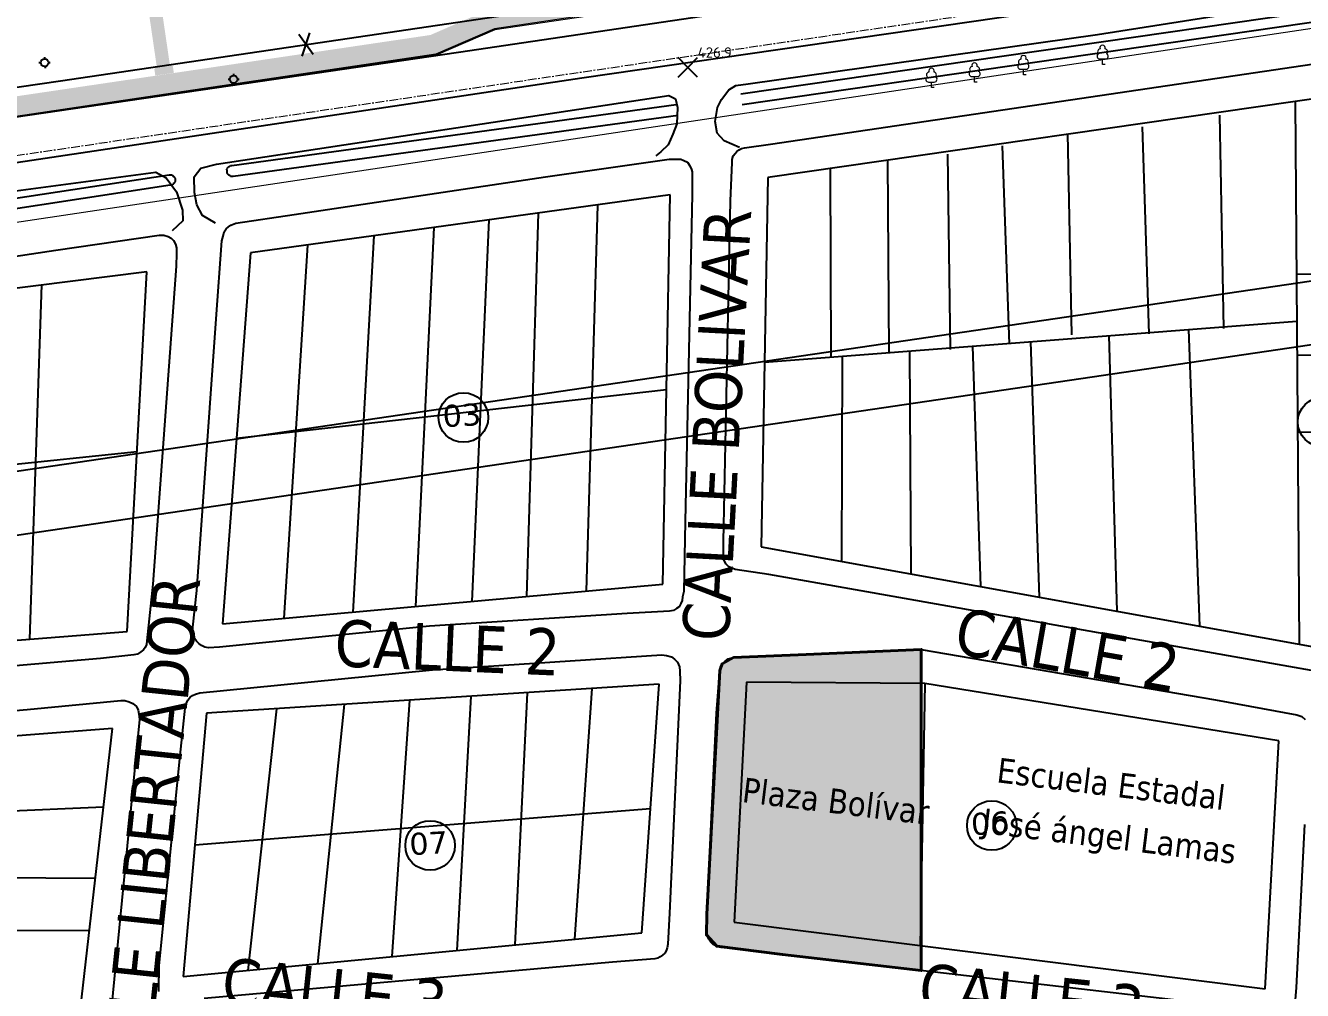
# Model space of a CAD drawing. Header units: metres. Extents: x 2 to 659295185, y -28 to 1124222152.
# Drawn here: x 657632.5 to 657864.3, y 1124071.8 to 1124247.1 of the extents above; entities that cross this region are included whole.
import ezdxf
from ezdxf.enums import TextEntityAlignment as Align

# ---------------------------------------------------------------- set-up
doc = ezdxf.new("R2010")
doc.units = ezdxf.units.M
doc.header["$MEASUREMENT"] = 0
doc.linetypes.add('CENTER', pattern=[50.8, 31.75, -6.35, 6.35, -6.35])
doc.layers.get('0').update_dxf_attribs({"linetype": 'CONTINUOUS'})
for name, color, linetype, lineweight in [("a''brocal", 220, 'CONTINUOUS', 15), ('Arboles a conservar', 114, 'CONTINUOUS', 15), ('area verde', 76, 'CONTINUOUS', 13), ('eje vial', 1, 'CENTER', 15)]:
    doc.layers.add(name, color=color, linetype=linetype, lineweight=lineweight)
doc.layers.add('AREA ACERA', color=7, linetype='CONTINUOUS', lineweight=15, true_color=0xfbe193)
for name, color, linetype in [('CALLES', 1, 'CONTINUOUS'), ('CARRET-PAV', 10, 'CONTINUOUS'), ('CERCA', 7, 'CONTINUOUS'), ('CURVAS', 2, 'CONTINUOUS'), ('División Parroquial', 130, 'CONTINUOUS'), ('MANZANA', 30, 'CONTINUOUS'), ('Numero de manzana', 6, 'CONTINUOUS'), ('Parcelas', 140, 'CONTINUOUS'), ('PLAZAS', 133, 'CONTINUOUS'), ('POSTE', 2, 'CONTINUOUS'), ('PUNTO-ELEV', 7, 'CONTINUOUS'), ('TEXTOS', 7, 'CONTINUOUS')]:
    doc.layers.add(name, color=color, linetype=linetype)
doc.styles.add('ROMAN', font='verdana.ttf')
doc.styles.add('SIMPLEX', font='SIMPLEX', dxfattribs={"width": 1.33})
doc.styles.get("Standard").update_dxf_attribs({"font": 'tahoma.ttf'})

# ---------------------------------------------------------------- blocks, each defined once
blk = doc.blocks.new('FENCTICK')
for p, q in [((-2, -4), (2, 4)), ((2, -4), (-2, 4))]:
    blk.add_line(p, q)
blk = doc.blocks.new('SPOTX')
for points in [[(-0.707, -0.707), (0, 0), (0.707, 0.707)], [(0.707, -0.707), (0, 0), (-0.707, 0.707)]]:
    blk.add_lwpolyline(points)
blk = doc.blocks.new('POSTES')
at = {"layer": 'POSTE', "elevation": 431.35}
for points in [[(657805.97, 1127519.6), (657806.27, 1127519.61)], [(657806.94, 1127520.61), (657806.94, 1127520.31)], [(657807.68, 1127519.6), (657807.98, 1127519.61)], [(657807.07, 1127518.89), (657807.08, 1127518.59)]]:
    blk.add_lwpolyline(points, dxfattribs=at)
at = {"layer": 'POSTE', "color": 2}
blk.add_circle((657806.98, 1127519.6, 425.07), 0.7, dxfattribs=at)

msp = doc.modelspace()

# ---------------------------------------------------------------- hatches: boundary and pattern name
at = {"layer": 'AREA ACERA'}
h = msp.add_hatch(color=256, dxfattribs=at)
h.dxf.hatch_style = 1
edge = h.paths.add_edge_path()
edge.add_arc((657187.293, 1124184.6792), 11.8, 124.944482, 135.239075)
edge.add_line((657178.9144, 1124192.9882), (657179.123, 1124191.5613))
edge.add_arc((657187.0662, 1124184.8481), 10.4, 139.797214, 188.318036)
edge.add_line((657176.7756, 1124183.3436), (657177.4896, 1124178.4596))
edge.add_arc((657187.9781, 1124179.9931), 10.6, 188.318036, 278.59283)
edge.add_line((657189.5619, 1124169.512), (657247.757, 1124175.0774))
edge.add_line((657247.757, 1124175.0774), (657268.8738, 1124178.1975))
edge.add_line((657268.8738, 1124178.1975), (657269.0474, 1124177.0103))
edge.add_line((657269.0474, 1124177.0103), (657272.213, 1124177.4781))
edge.add_line((657272.213, 1124177.4781), (657282.7954, 1124182.0769))
edge.add_line((657282.7954, 1124182.0769), (657308.4177, 1124185.868))
edge.add_line((657308.4177, 1124185.868), (657326.657, 1124185.5341))
edge.add_line((657326.657, 1124185.5341), (657329.8225, 1124186.003))
edge.add_line((657329.8225, 1124186.003), (657329.6467, 1124187.19))
edge.add_line((657329.6467, 1124187.19), (657627.5911, 1124231.3193))
edge.add_line((657627.5911, 1124231.3193), (657651.6478, 1124234.8771))
edge.add_line((657651.6478, 1124234.8771), (657705.1288, 1124242.7998))
edge.add_line((657705.1288, 1124242.7998), (657705.3046, 1124241.6128))
edge.add_line((657705.3046, 1124241.6128), (657706.9843, 1124241.8616))
edge.add_line((657706.9843, 1124241.8616), (657717.5991, 1124246.4745))
edge.add_line((657717.5991, 1124246.4745), (657743.2213, 1124250.2656))
edge.add_line((657743.2213, 1124250.2656), (657761.4607, 1124249.9317))
edge.add_line((657761.4607, 1124249.9317), (657764.2906, 1124250.351))
edge.add_line((657764.2906, 1124250.351), (657764.1148, 1124251.538))
edge.add_line((657764.1148, 1124251.538), (657773.2156, 1124252.8862))
edge.add_line((657773.2156, 1124252.8862), (657836.0939, 1124265.3061))
edge.add_arc((657834.5997, 1124275.8105), 10.6102, 278.095381, 368.32693)
edge.add_line((657845.0981, 1124277.3471), (657844.5672, 1124280.9785))
edge.add_arc((657834.2766, 1124279.474), 10.4, 8.318036, 48.070361)
edge.add_line((657841.2261, 1124287.2112), (657840.989, 1124288.833))
edge.add_arc((657834.1041, 1124279.2424), 11.8059, 54.326185, 68.918288)
edge.add_line((657838.3507, 1124290.2582), (657838.9814, 1124285.9443))
edge.add_arc((657834.2766, 1124279.474), 8, 8.318036, 53.977875, ccw=False)
edge.add_line((657842.1924, 1124280.6313), (657842.7233, 1124277))
edge.add_arc((657834.5995, 1124275.8107), 8.2104, -82.324383, 8.328364, ccw=False)
edge.add_line((657835.6961, 1124267.6739), (657772.8069, 1124255.2519))
edge.add_line((657772.8069, 1124255.2519), (657761.2283, 1124253.5366))
edge.add_line((657761.2283, 1124253.5366), (657742.9892, 1124253.8705))
edge.add_line((657742.9892, 1124253.8705), (657716.6011, 1124249.966))
edge.add_line((657716.6011, 1124249.966), (657705.9859, 1124245.353))
edge.add_line((657705.9859, 1124245.353), (657651.2961, 1124237.2512))
edge.add_line((657651.2961, 1124237.2512), (657627.24, 1124233.6935))
edge.add_line((657627.24, 1124233.6935), (657326.4247, 1124189.139))
edge.add_line((657326.4247, 1124189.139), (657308.1856, 1124189.4729))
edge.add_line((657308.1856, 1124189.4729), (657281.7974, 1124185.5684))
edge.add_line((657281.7974, 1124185.5684), (657271.2153, 1124180.9698))
edge.add_line((657271.2153, 1124180.9698), (657247.4671, 1124177.4606))
edge.add_line((657247.4671, 1124177.4606), (657189.264, 1124171.8945))
edge.add_arc((657187.9781, 1124179.9931), 8.2, 188.318036, 279.021669, ccw=False)
edge.add_line((657179.8644, 1124178.8068), (657179.1503, 1124183.6908))
edge.add_arc((657187.0662, 1124184.8481), 8, 137.816102, 188.318036, ccw=False)
edge.add_line((657181.1382, 1124190.2202), (657180.5342, 1124194.3517))
h = msp.add_hatch(color=256, dxfattribs=at)
h.dxf.hatch_style = 1
h.paths.add_polyline_path([(657339.4644, 1124191.095), (657339.2939, 1124192.2611), (657339.7157, 1124192.8326), (657336.2399, 1124216.6806), (657335.6615, 1124217.1059), (657335.491, 1124218.272), (657338.8552, 1124218.7639), (657339.0257, 1124217.5978), (657338.6039, 1124217.0263), (657342.0904, 1124193.1802), (657342.6582, 1124192.753), (657342.8287, 1124191.5868)])
h.paths.add_polyline_path([(657497.7485, 1124214.5402), (657497.578, 1124215.7063), (657497.9998, 1124216.2778), (657494.5567, 1124239.8274), (657493.989, 1124240.2543), (657493.8185, 1124241.4204), (657497.1827, 1124241.9123), (657497.3532, 1124240.7461), (657496.9315, 1124240.1747), (657500.3746, 1124216.625), (657500.9423, 1124216.1982), (657501.1128, 1124215.0321)])
h.paths.add_polyline_path([(657656.0221, 1124237.9839), (657655.8516, 1124239.15), (657656.2733, 1124239.7215), (657652.8736, 1124262.9743), (657652.3059, 1124263.4011), (657652.1354, 1124264.5672), (657655.4997, 1124265.0591), (657655.6702, 1124263.893), (657655.2484, 1124263.3215), (657658.6481, 1124240.0687), (657659.2158, 1124239.6419), (657659.3863, 1124238.4758)])
at = {"layer": 'area verde'}
h = msp.add_hatch(color=256, dxfattribs=at)
h.dxf.hatch_style = 1
h.paths.add_polyline_path([(657627.767, 1124230.1322), (657651.8237, 1124233.6901), (657705.3046, 1124241.6128), (657705.1288, 1124242.7998), (657651.6478, 1124234.8771), (657627.5911, 1124231.3193), (657329.6467, 1124187.19), (657329.8225, 1124186.003)])
at = {"layer": 'PLAZAS', "lineweight": 40}
h = msp.add_hatch(color=256, dxfattribs=at)
h.set_gradient(color1=(31, 224, 163), one_color=1, tint=1, name='SPHERICAL')
h.paths.add_polyline_path([(657769.9323, 1124078.3271), (657757.9841, 1124079.8168), (657756.0996, 1124081.8913), (657756.203, 1124085.6756), (657758.5283, 1124129.9266), (657758.9571, 1124131.1464), (657761.035, 1124132.2561), (657774.2038, 1124132.8336), (657795.1069, 1124133.7358), (657795.1069, 1124075.4091)])

# ---------------------------------------------------------------- linework, layer by layer
at = {"layer": "a''brocal", "elevation": 433.2399, "flags": 128}
for points in [[(657627.7959, 1124229.9343), (657326.6699, 1124185.3339), (657308.4306, 1124185.6678), (657282.8509, 1124181.8829), (657272.2685, 1124177.2841), (657247.9261, 1124173.6871), (657189.7321, 1124168.1219, -0.41465582), (657176.1044, 1124178.257), (657175.4192, 1124182.9432, -0.41368278), (657185.5355, 1124196.5498), (657832.5695, 1124291.1499, -0.40428469), (657845.9525, 1124281.1811), (657846.4833, 1124277.5496, -0.4144514), (657836.3294, 1124263.9255), (657773.4539, 1124251.5062), (657761.4736, 1124249.7315), (657743.2342, 1124250.0654), (657717.6546, 1124246.2805), (657707.0397, 1124241.6676), (657651.853, 1124233.4922)], [(657627.7666, 1124230.1322), (657326.657, 1124185.5341), (657308.4177, 1124185.868), (657282.7954, 1124182.0769), (657272.213, 1124177.4781), (657247.9019, 1124173.8857), (657189.7079, 1124168.3205, -0.4147828), (657176.3023, 1124178.286), (657175.6171, 1124182.9721, -0.41367831), (657185.5646, 1124196.3519), (657832.5968, 1124290.9517, -0.4042012), (657845.7548, 1124281.1505), (657846.2854, 1124277.5207, -0.41457618), (657836.2956, 1124264.1227), (657773.4199, 1124251.7034), (657761.4607, 1124249.9317), (657743.2213, 1124250.2656), (657717.5991, 1124246.4745), (657706.9843, 1124241.8616), (657651.8237, 1124233.6901), (657627.7667, 1124230.1322, 0.00005349)]]:
    msp.add_lwpolyline(points, format="xyb", close=True, dxfattribs=at)
at = {"layer": 'Arboles a conservar', "elevation": 433.2399}
for points in [[(657828.5327, 1124240.0045), (657828.0327, 1124240.0045), (657828.0327, 1124240.9987), (657828.5459, 1124240.9987, 0.79804243), (657828.7622, 1124241.9495, 0.63632831), (657828.4955, 1124242.8152, 0.53306444), (657828.0327, 1124243.5045, 0.53306444), (657827.5699, 1124242.8152, 0.63632831), (657827.3033, 1124241.9495, 0.79804243), (657827.5196, 1124240.9987), (657828.0327, 1124240.9987)], [(657828.5328, 1124240.0043), (657828.0328, 1124240.0043), (657828.0328, 1124240.9985), (657828.5459, 1124240.9985, 0.79804243), (657828.7622, 1124241.9493, 0.63632831), (657828.4956, 1124242.815, 0.53306444), (657828.0328, 1124243.5043, 0.53306444), (657827.57, 1124242.815, 0.63632831), (657827.3033, 1124241.9493, 0.79804243), (657827.5196, 1124240.9985), (657828.0328, 1124240.9985)], [(657828.5328, 1124240.0043), (657828.0328, 1124240.0043), (657828.0328, 1124240.9985), (657828.5459, 1124240.9985, 0.79804243), (657828.7622, 1124241.9493, 0.63632831), (657828.4956, 1124242.815, 0.53306444), (657828.0328, 1124243.5043, 0.53306444), (657827.57, 1124242.815, 0.63632831), (657827.3033, 1124241.9493, 0.79804243), (657827.5196, 1124240.9985), (657828.0328, 1124240.9985)], [(657814.1627, 1124238.1435), (657813.6627, 1124238.1435), (657813.6627, 1124239.1377), (657814.1759, 1124239.1377, 0.79804243), (657814.3922, 1124240.0885, 0.63632831), (657814.1255, 1124240.9542, 0.53306444), (657813.6627, 1124241.6435, 0.53306444), (657813.1999, 1124240.9542, 0.63632831), (657812.9333, 1124240.0885, 0.79804243), (657813.1496, 1124239.1377), (657813.6627, 1124239.1377)], [(657814.1628, 1124238.1433), (657813.6628, 1124238.1433), (657813.6628, 1124239.1375), (657814.1759, 1124239.1375, 0.79804243), (657814.3922, 1124240.0883, 0.63632831), (657814.1256, 1124240.954, 0.53306444), (657813.6628, 1124241.6433, 0.53306444), (657813.2, 1124240.954, 0.63632831), (657812.9333, 1124240.0883, 0.79804243), (657813.1496, 1124239.1375), (657813.6628, 1124239.1375)], [(657814.1628, 1124238.1433), (657813.6628, 1124238.1433), (657813.6628, 1124239.1375), (657814.1759, 1124239.1375, 0.79804243), (657814.3922, 1124240.0883, 0.63632831), (657814.1256, 1124240.954, 0.53306444), (657813.6628, 1124241.6433, 0.53306444), (657813.2, 1124240.954, 0.63632831), (657812.9333, 1124240.0883, 0.79804243), (657813.1496, 1124239.1375), (657813.6628, 1124239.1375)], [(657797.4637, 1124235.8085), (657796.9637, 1124235.8085), (657796.9637, 1124236.8027), (657797.4769, 1124236.8027, 0.79804243), (657797.6932, 1124237.7535, 0.63632831), (657797.4265, 1124238.6192, 0.53306444), (657796.9637, 1124239.3085, 0.53306444), (657796.5009, 1124238.6192, 0.63632831), (657796.2343, 1124237.7535, 0.79804243), (657796.4506, 1124236.8027), (657796.9637, 1124236.8027)], [(657797.4638, 1124235.8083), (657796.9638, 1124235.8083), (657796.9638, 1124236.8025), (657797.4769, 1124236.8025, 0.79804243), (657797.6932, 1124237.7533, 0.63632831), (657797.4266, 1124238.619, 0.53306444), (657796.9638, 1124239.3083, 0.53306444), (657796.501, 1124238.619, 0.63632831), (657796.2343, 1124237.7533, 0.79804243), (657796.4506, 1124236.8025), (657796.9638, 1124236.8025)], [(657797.4638, 1124235.8083), (657796.9638, 1124235.8083), (657796.9638, 1124236.8025), (657797.4769, 1124236.8025, 0.79804243), (657797.6932, 1124237.7533, 0.63632831), (657797.4266, 1124238.619, 0.53306444), (657796.9638, 1124239.3083, 0.53306444), (657796.501, 1124238.619, 0.63632831), (657796.2343, 1124237.7533, 0.79804243), (657796.4506, 1124236.8025), (657796.9638, 1124236.8025)], [(657805.2917, 1124236.8075), (657804.7917, 1124236.8075), (657804.7917, 1124237.8017), (657805.3049, 1124237.8017, 0.79804243), (657805.5212, 1124238.7525, 0.63632831), (657805.2545, 1124239.6182, 0.53306444), (657804.7917, 1124240.3075, 0.53306444), (657804.3289, 1124239.6182, 0.63632831), (657804.0623, 1124238.7525, 0.79804243), (657804.2786, 1124237.8017), (657804.7917, 1124237.8017)], [(657805.2918, 1124236.8073), (657804.7918, 1124236.8073), (657804.7918, 1124237.8015), (657805.3049, 1124237.8015, 0.79804243), (657805.5212, 1124238.7523, 0.63632831), (657805.2546, 1124239.618, 0.53306444), (657804.7918, 1124240.3073, 0.53306444), (657804.329, 1124239.618, 0.63632831), (657804.0623, 1124238.7523, 0.79804243), (657804.2786, 1124237.8015), (657804.7918, 1124237.8015)], [(657805.2918, 1124236.8073), (657804.7918, 1124236.8073), (657804.7918, 1124237.8015), (657805.3049, 1124237.8015, 0.79804243), (657805.5212, 1124238.7523, 0.63632831), (657805.2546, 1124239.618, 0.53306444), (657804.7918, 1124240.3073, 0.53306444), (657804.329, 1124239.618, 0.63632831), (657804.0623, 1124238.7523, 0.79804243), (657804.2786, 1124237.8015), (657804.7918, 1124237.8015)]]:
    msp.add_lwpolyline(points, format="xyb", dxfattribs=at)
at = {"layer": 'CARRET-PAV'}
for points, elevation in [([(657839.3129, 1124362.2953), (657839.957, 1124359.7305), (657839.6239, 1124357.9518), (657838.882, 1124356.8405), (657837.5907, 1124355.5985), (657836.117, 1124354.2785), (657835.338, 1124353.7855), (657842.05, 1124302.5235), (657846.838, 1124273.9405), (657846.618, 1124271.6505), (657845.256, 1124268.0645), (657841.298, 1124264.3965), (657838.111, 1124262.0205), (657834.344, 1124260.5575), (657827.655, 1124259.5035), (657711.07, 1124242.1675), (657596.765, 1124225.4745), (657393.8615, 1124195.5203)], 433.4352), ([(657762.109, 1124224.9115), (657759.318, 1124226.1145), (657758.057, 1124227.5335), (657757.664, 1124229.6565), (657758.115, 1124232.1815), (657758.839, 1124233.6655), (657760.155, 1124235.3715), (657761.439, 1124236.1955), (657763.707, 1124236.4615), (657827.134, 1124245.4685), (657897.608, 1124256.5595), (657963.886, 1124266.7385), (657965.048, 1124266.6685), (657966.758, 1124265.7205), (657967.318, 1124264.9075), (657966.934, 1124263.6325), (657966.26, 1124262.0175), (657965.881, 1124260.9765), (657965.412, 1124259.3695)], 433.4449), ([(657623.3695, 1124216.092), (657656.126, 1124220.4475), (657658.0122, 1124219.432), (657659.8697, 1124216.8801), (657660.9726, 1124213.5162), (657661.0307, 1124211.6023), (657659.085, 1124209.7875)], 433.1636)]:
    msp.add_lwpolyline(points, dxfattribs=dict(at, elevation=elevation))
at = {"layer": 'CARRET-PAV', "elevation": 432.9762, "flags": 128}
msp.add_lwpolyline([(657666.9515, 1124211.1963), (657664.566, 1124212.5395), (657663.5847, 1124214.5022), (657663.114, 1124216.7625), (657663.063, 1124219.5655), (657664.2813, 1124221.172), (657667.124, 1124221.9215), (657749.28, 1124234.3425), (657750.485, 1124233.7595), (657750.866, 1124232.2125), (657750.698, 1124229.1985), (657750.012, 1124227.3575), (657749.153, 1124225.4145), (657747.818, 1124224.1325), (657746.884, 1124223.4285)], dxfattribs=at)
at = {"layer": 'CERCA', "color": 0}
for points, elevation in [([(657638.8305, 1124237.042), (657739.646, 1124251.9555), (657813.348, 1124262.8645), (657830.726, 1124265.4975), (657834.392, 1124265.9535), (657838.277, 1124266.8735), (657840.766, 1124267.7355), (657843.245, 1124269.7835), (657843.481, 1124270.4885), (657834.66, 1124332.8795)], 429.5756), ([(657393.8615, 1124200.9647), (657412.2805, 1124203.701), (657487.8725, 1124214.686), (657526.5885, 1124220.642), (657576.6115, 1124228.029), (657638.8305, 1124237.042)], -1.7743), ([(657393.8615, 1124200.9647), (657412.2805, 1124203.701), (657487.8725, 1124214.686), (657526.5885, 1124220.642), (657576.6115, 1124228.029), (657638.8305, 1124237.042)], -1.7743), ([(657393.8615, 1124200.9647), (657412.2805, 1124203.701), (657487.8725, 1124214.686), (657526.5885, 1124220.642), (657576.6115, 1124228.029), (657638.8305, 1124237.042)], -1.7743), ([(657393.8615, 1124200.9647), (657412.2805, 1124203.701), (657487.8725, 1124214.686), (657526.5885, 1124220.642), (657576.6115, 1124228.029), (657638.8305, 1124237.042)], -1.7743)]:
    msp.add_lwpolyline(points, dxfattribs=dict(at, elevation=elevation))
at = {"layer": 'CURVAS', "lineweight": 0}
msp.add_lwpolyline([(657955, 1124260), (657969, 1123768), (657420, 1123852), (657455, 1124185), (657955, 1124260)], dxfattribs=at)
at = {"layer": 'División Parroquial', "color": 1, "flags": 128}
for points in [[(655228.2993, 1126747.0884), (655417.4425, 1125604.451), (655519.2869, 1124981.3778), (655578.3684, 1124612.6329), (655612.1598, 1124420.9019), (655644.8628, 1124208.4752), (655659.3755, 1124145.7179), (655704.068, 1124069.4635), (655766.2087, 1124005.1965), (655831.623, 1123959.4359), (655914.4772, 1123930.0218), (655992.9694, 1123928.9321), (656078.6272, 1123940.1598), (656245.6138, 1123964.0049), (656743.7041, 1124035.5804), (658039.8848, 1124226.3115)], [(658480.577, 1123580.0076), (658492.1763, 1123631.4687), (658520.1298, 1123754.3737), (658546.5907, 1123940.9057), (658561.3177, 1124038.3659), (658586.3109, 1124167.6196), (658611.3288, 1124300.9225), (658037.6324, 1124214.3101), (656741.4517, 1124023.5789), (656243.3614, 1123952.0035), (656076.3748, 1123928.1583), (655990.717, 1123916.9306), (655912.2248, 1123918.0204), (655829.3706, 1123947.4344), (655763.9563, 1123993.1951), (655701.8156, 1124057.462), (655657.1231, 1124133.7165), (655642.6105, 1124196.4737), (655609.9074, 1124408.9005), (655576.116, 1124600.6315), (655517.0345, 1124969.3764), (655415.1901, 1125592.4496), (655226.0469, 1126735.087)]]:
    msp.add_lwpolyline(points, dxfattribs=at)
at = {"layer": 'eje vial', "ltscale": 0.05, "elevation": 433.2399, "flags": 128}
for points in [[(656645.7168, 1124077.925), (657858.722, 1124257.1442)], [(656645.7168, 1124077.9249), (657858.722, 1124257.144)], [(656645.7168, 1124077.9249), (657858.722, 1124257.144)]]:
    msp.add_lwpolyline(points, dxfattribs=at)
at = {"layer": 'MANZANA', "lineweight": -2}
for p, q in [((657762.3379, 1124234.6753), (657962.2914, 1124263.5494)), ((657962.514, 1124261.5598), (657762.5605, 1124232.6857)), ((657834.3571, 1124252.1417), (657733.5022, 1124237.5347)), ((657767.7472, 1124225.5271), (657942.0726, 1124251.2919)), ((657733.5022, 1124237.5347), (657598.8228, 1124217.3688)), ((657669.9102, 1124221.6579), (657750.6205, 1124232.7457)), ((657750.9586, 1124230.7561), (657670.1411, 1124219.6683)), ((657761.2907, 1124223.8375), (657761.6123, 1124224.1674)), ((657761.6123, 1124224.1674), (657762.0493, 1124224.5074)), ((657762.0493, 1124224.5074), (657762.4863, 1124224.7273)), ((657762.4863, 1124224.7273), (657763.0388, 1124224.8373)), ((657763.0388, 1124224.8373), (657767.7472, 1124225.5271)), ((657726.8973, 1124219.5884), (657749.3507, 1124222.7877)), ((657749.3507, 1124222.7877), (657750.5546, 1124222.7977)), ((657750.5546, 1124222.7977), (657751.4286, 1124222.7977)), ((657751.4286, 1124222.7977), (657751.9811, 1124222.5777)), ((657751.9811, 1124222.5777), (657752.6408, 1124222.2478)), ((657752.6408, 1124222.2478), (657753.0778, 1124221.5879)), ((657760.4496, 1124215.2092), (657760.7464, 1124222.1778)), ((657760.7464, 1124222.7277), (657760.9608, 1124223.3976)), ((657760.7464, 1124222.1778), (657760.7464, 1124222.7277)), ((657760.9608, 1124223.3976), (657761.2907, 1124223.8375)), ((657489.1283, 1124194.2035), (657658.5227, 1124219.9483)), ((657658.5227, 1124219.9483), (657658.5227, 1124219.9483)), ((657658.5227, 1124219.9483), (657658.6382, 1124219.9483)), ((657658.6382, 1124219.9483), (657658.7453, 1124219.9483)), ((657658.7453, 1124219.9483), (657658.8525, 1124219.9583)), ((657658.8525, 1124219.9583), (657658.8525, 1124219.9583)), ((657658.8525, 1124219.9583), (657658.9597, 1124219.9583)), ((657658.9597, 1124219.9583), (657659.0752, 1124219.9583)), ((657659.0752, 1124219.9583), (657659.0752, 1124219.8483)), ((657659.0752, 1124219.8483), (657659.1824, 1124219.8483)), ((657659.1824, 1124219.8483), (657659.2896, 1124219.7383)), ((657659.2896, 1124219.7383), (657659.2896, 1124219.7383)), ((657659.2896, 1124219.7383), (657659.405, 1124219.6283)), ((657659.405, 1124219.6283), (657659.405, 1124219.6283)), ((657659.405, 1124219.6283), (657659.5122, 1124219.5184)), ((657659.5122, 1124219.5184), (657659.5122, 1124219.4084)), ((657669.0362, 1124220.9981), (657669.1516, 1124221.108)), ((657669.0362, 1124220.8881), (657669.0362, 1124220.9981)), ((657669.0444, 1124220.7781), (657669.0362, 1124220.8881)), ((657669.0362, 1124220.8881), (657669.0362, 1124220.8881)), ((657669.0444, 1124220.6581), (657669.0444, 1124220.7781)), ((657669.0444, 1124220.5482), (657669.0444, 1124220.6581)), ((657669.0444, 1124220.6581), (657669.0444, 1124220.6581)), ((657669.0444, 1124220.4382), (657669.0444, 1124220.5482)), ((657669.0444, 1124220.3282), (657669.0444, 1124220.4382)), ((657669.1516, 1124220.2182), (657669.0444, 1124220.3282)), ((657669.0444, 1124220.3282), (657669.0444, 1124220.3282)), ((657669.1516, 1124221.218), (657669.2588, 1124221.328)), ((657669.1516, 1124221.108), (657669.1516, 1124221.218)), ((657669.1516, 1124221.218), (657669.1516, 1124221.218)), ((657669.1516, 1124220.1082), (657669.1516, 1124220.2182)), ((657669.267, 1124219.9983), (657669.1516, 1124220.1082)), ((657669.1516, 1124220.1082), (657669.1516, 1124220.1082)), ((657669.2588, 1124221.328), (657669.366, 1124221.438)), ((657669.2588, 1124221.328), (657669.2588, 1124221.328)), ((657669.3742, 1124219.8883), (657669.267, 1124219.9983)), ((657669.267, 1124219.9983), (657669.267, 1124219.9983)), ((657669.366, 1124221.438), (657669.4732, 1124221.438)), ((657669.4814, 1124219.8883), (657669.3742, 1124219.8883)), ((657669.4732, 1124221.438), (657669.4732, 1124221.548)), ((657669.4732, 1124221.548), (657669.5886, 1124221.548)), ((657669.4814, 1124219.7783), (657669.4814, 1124219.8883)), ((657669.5969, 1124219.7783), (657669.4814, 1124219.7783)), ((657669.5886, 1124221.548), (657669.6958, 1124221.6579)), ((657669.5886, 1124221.548), (657669.5886, 1124221.548)), ((657669.7041, 1124219.7783), (657669.5969, 1124219.7783)), ((657669.6958, 1124221.6579), (657669.803, 1124221.6579)), ((657669.7041, 1124219.6683), (657669.7041, 1124219.7783)), ((657669.8113, 1124219.6683), (657669.7041, 1124219.6683)), ((657669.803, 1124221.6579), (657669.9102, 1124221.6579)), ((657669.9185, 1124219.6683), (657669.8113, 1124219.6683)), ((657670.0339, 1124219.6683), (657669.9185, 1124219.6683)), ((657670.1411, 1124219.6683), (657670.0339, 1124219.6683)), ((657670.0339, 1124219.6683), (657670.0339, 1124219.6683)), ((657681.24, 1124212.7497), (657726.8973, 1124219.5884)), ((657753.0778, 1124221.5879), (657753.4159, 1124220.9281)), ((657753.4159, 1124220.9281), (657753.5231, 1124220.4882)), ((657753.5231, 1124220.4882), (657753.5396, 1124216.389)), ((657658.7536, 1124218.0687), (657489.3592, 1124192.2139)), ((657658.8608, 1124218.0687), (657658.7536, 1124218.0687)), ((657658.7536, 1124218.0687), (657658.7536, 1124218.0687)), ((657658.968, 1124218.0787), (657658.8608, 1124218.0687)), ((657659.0834, 1124218.0787), (657658.968, 1124218.0787)), ((657658.968, 1124218.0787), (657658.968, 1124218.0787)), ((657659.1906, 1124218.1886), (657659.0834, 1124218.0787)), ((657659.2978, 1124218.2986), (657659.1906, 1124218.1886)), ((657659.1906, 1124218.1886), (657659.1906, 1124218.1886)), ((657659.405, 1124218.4086), (657659.2978, 1124218.2986)), ((657659.2978, 1124218.2986), (657659.2978, 1124218.2986)), ((657659.5205, 1124218.5186), (657659.405, 1124218.4086)), ((657659.405, 1124218.4086), (657659.405, 1124218.4086)), ((657659.5122, 1124219.4084), (657659.5122, 1124219.4084)), ((657659.5122, 1124219.4084), (657659.6277, 1124219.2984)), ((657659.6277, 1124218.7385), (657659.5205, 1124218.6285)), ((657659.5205, 1124218.6285), (657659.5205, 1124218.6285)), ((657659.5205, 1124218.6285), (657659.5205, 1124218.5186)), ((657659.6277, 1124219.2984), (657659.6277, 1124219.1784)), ((657659.6277, 1124219.1784), (657659.6277, 1124219.1784)), ((657659.6277, 1124219.1784), (657659.6277, 1124219.0685)), ((657659.6277, 1124219.0685), (657659.6277, 1124218.9585)), ((657659.6277, 1124218.9585), (657659.6277, 1124218.9585)), ((657659.6277, 1124218.9585), (657659.6277, 1124218.8485)), ((657659.6277, 1124218.8485), (657659.6277, 1124218.7385)), ((657753.5396, 1124216.389), (657752.2697, 1124156.9911)), ((657759.188, 1124153.3718), (657760.4496, 1124215.2092)), ((657670.6194, 1124211.1601), (657681.24, 1124212.7497)), ((657668.8712, 1124210.1503), (657669.3083, 1124210.4902)), ((657669.3083, 1124210.4902), (657669.7453, 1124210.8201)), ((657669.7453, 1124210.8201), (657670.6194, 1124211.1601)), ((657637.9823, 1124206.2611), (657656.7086, 1124208.9905)), ((657656.7086, 1124208.9905), (657657.5909, 1124209.0005)), ((657657.5909, 1124209.0005), (657658.3578, 1124208.7806)), ((657658.3578, 1124208.7806), (657658.902, 1124208.4506)), ((657658.902, 1124208.4506), (657659.3473, 1124208.0107)), ((657659.3473, 1124208.0107), (657659.6771, 1124207.3508)), ((657667.0819, 1124193.7736), (657668.1126, 1124207.9407)), ((657668.1126, 1124207.9407), (657668.327, 1124208.8205)), ((657668.327, 1124208.8205), (657668.5414, 1124209.6004)), ((657668.5414, 1124209.6004), (657668.8712, 1124210.1503)), ((657588.8206, 1124198.9626), (657637.9823, 1124206.2611)), ((657659.6771, 1124207.3508), (657659.8998, 1124206.691)), ((657659.8998, 1124205.6912), (657659.8008, 1124203.3717)), ((657659.8998, 1124206.691), (657659.8998, 1124205.6912)), ((657659.8008, 1124203.3717), (657655.5707, 1124145.6134)), ((657663.5692, 1124144.4337), (657667.0819, 1124193.7736)), ((657752.2697, 1124156.9911), (657751.9976, 1124144.2737)), ((657759.2045, 1124150.7224), (657759.188, 1124153.3718)), ((657759.2045, 1124150.1725), (657759.2045, 1124150.7224)), ((657759.4271, 1124149.7226), (657759.2045, 1124150.1725)), ((657759.6497, 1124149.2827), (657759.4271, 1124149.7226)), ((657759.9796, 1124148.9527), (657759.6497, 1124149.2827)), ((657760.194, 1124148.7328), (657759.9796, 1124148.9527)), ((657760.7464, 1124148.5128), (657760.194, 1124148.7328)), ((657761.2907, 1124148.2929), (657760.7464, 1124148.5128)), ((657767.4338, 1124147.3331), (657761.2907, 1124148.2929)), ((657655.5707, 1124145.6134), (657654.5152, 1124135.3255)), ((657958.2427, 1124113.5599), (657767.4338, 1124147.3331)), ((657662.8353, 1124137.795), (657663.5692, 1124144.4337)), ((657751.7832, 1124143.2739), (657751.676, 1124142.614)), ((657751.9976, 1124144.2737), (657751.7832, 1124143.2739)), ((657749.3837, 1124140.7244), (657741.715, 1124140.2445)), ((657750.1505, 1124140.8344), (657749.3837, 1124140.7244)), ((657750.6948, 1124141.1743), (657750.1505, 1124140.8344)), ((657751.1318, 1124141.5042), (657750.6948, 1124141.1743)), ((657751.4616, 1124142.0641), (657751.1318, 1124141.5042)), ((657751.676, 1124142.614), (657751.4616, 1124142.0641)), ((657741.715, 1124140.2445), (657705.7879, 1124137.985)), ((657662.8353, 1124137.0252), (657662.8353, 1124137.795)), ((657662.9507, 1124136.3553), (657662.8353, 1124137.0252)), ((657663.1734, 1124135.6954), (657662.9507, 1124136.3553)), ((657705.7879, 1124137.985), (657682.6748, 1124135.6754)), ((657653.8638, 1124133.6658), (657653.4268, 1124133.3259)), ((657654.1936, 1124134.1058), (657653.8638, 1124133.6658)), ((657654.408, 1124134.6656), (657654.1936, 1124134.1058)), ((657654.5152, 1124135.3255), (657654.408, 1124134.6656)), ((657663.5032, 1124135.2555), (657663.1734, 1124135.6954)), ((657663.9402, 1124134.8156), (657663.5032, 1124135.2555)), ((657664.3855, 1124134.4857), (657663.9402, 1124134.8156)), ((657665.0452, 1124134.1557), (657664.3855, 1124134.4857)), ((657665.6966, 1124134.0458), (657665.0452, 1124134.1557)), ((657667.6674, 1124134.1657), (657665.6966, 1124134.0458)), ((657682.6748, 1124135.6754), (657667.6674, 1124134.1657)), ((657769.4705, 1124132.6261), (657795.1069, 1124133.7358)), ((657795.1069, 1124133.7358), (657848.5152, 1124124.5777)), ((657646.0962, 1124132.0762), (657593.1909, 1124127.5371)), ((657652.1157, 1124132.776), (657646.0962, 1124132.0762)), ((657652.7754, 1124132.886), (657652.1157, 1124132.776)), ((657653.4268, 1124133.3259), (657652.7754, 1124132.886)), ((657706.3733, 1124130.0266), (657731.3418, 1124131.6862)), ((657731.3418, 1124131.6862), (657747.9984, 1124132.756)), ((657747.9984, 1124132.756), (657748.8724, 1124132.6461)), ((657748.8724, 1124132.6461), (657749.7465, 1124132.4261)), ((657749.7465, 1124132.4261), (657750.299, 1124131.9862)), ((657750.299, 1124131.9862), (657750.8514, 1124131.4363)), ((657750.8514, 1124131.4363), (657751.1813, 1124130.5565)), ((657758.9571, 1124131.1464), (657759.5096, 1124131.5863)), ((657759.5096, 1124131.5863), (657760.0538, 1124132.0362)), ((657760.0538, 1124132.0362), (657761.035, 1124132.2561)), ((657761.035, 1124132.2561), (657769.4705, 1124132.6261)), ((657673.291, 1124126.7772), (657706.3733, 1124130.0266)), ((657751.1813, 1124130.5565), (657751.2967, 1124129.7866)), ((657751.2967, 1124129.7866), (657751.3049, 1124128.017)), ((657757.9016, 1124122.1782), (657758.5283, 1124129.9266)), ((657758.5283, 1124129.9266), (657758.6355, 1124130.5865)), ((657758.6355, 1124130.5865), (657758.9571, 1124131.1464)), ((657664.0887, 1124125.8574), (657673.291, 1124126.7772)), ((657751.3049, 1124128.017), (657749.4084, 1124085.8656)), ((657632.7709, 1124122.838), (657649.7409, 1124124.4677)), ((657649.7409, 1124124.4677), (657650.5077, 1124124.4677)), ((657650.5077, 1124124.4677), (657651.2829, 1124124.2478)), ((657661.6891, 1124123.9678), (657661.9035, 1124124.5177)), ((657661.9035, 1124124.5177), (657662.3405, 1124125.0776)), ((657662.3405, 1124125.0776), (657662.7776, 1124125.4075)), ((657662.7776, 1124125.4075), (657663.33, 1124125.6275)), ((657663.33, 1124125.6275), (657664.0887, 1124125.8574)), ((657848.5152, 1124124.5777), (657863.3165, 1124121.8782)), ((657604.5042, 1124120.3985), (657632.7709, 1124122.838)), ((657651.2829, 1124124.2478), (657651.9343, 1124123.9178)), ((657651.9343, 1124123.9178), (657652.6022, 1124123.3679)), ((657652.6022, 1124123.3679), (657652.932, 1124122.7081)), ((657652.932, 1124122.7081), (657653.0392, 1124122.0482)), ((657660.4193, 1124113.34), (657661.4747, 1124123.078)), ((657661.4747, 1124123.078), (657661.6891, 1124123.9678)), ((657756.203, 1124085.6756), (657757.9016, 1124122.1782)), ((657653.1547, 1124121.0484), (657652.528, 1124114.8597)), ((657653.0392, 1124122.0482), (657653.1547, 1124121.0484)), ((657863.3165, 1124121.8782), (657864.1906, 1124121.5483)), ((657864.1906, 1124121.5483), (657864.8502, 1124120.9984)), ((657652.528, 1124114.8597), (657644.3481, 1124030.9867)), ((657656.7499, 1124076.2775), (657660.4193, 1124113.34)), ((657864.7183, 1124101.9723), (657863.2093, 1124072.3283)), ((657749.4084, 1124085.8656), (657749.1033, 1124080.2267)), ((657756.1123, 1124082.3563), (657756.203, 1124085.6756)), ((657756.2195, 1124081.6964), (657756.1123, 1124082.3563)), ((657756.5493, 1124081.1465), (657756.2195, 1124081.6964)), ((657756.8874, 1124080.5866), (657756.5493, 1124081.1465)), ((657757.3244, 1124080.1467), (657756.8874, 1124080.5866)), ((657748.1303, 1124078.2271), (657747.6933, 1124077.8972)), ((657748.5673, 1124078.5671), (657748.1303, 1124078.2271)), ((657748.7817, 1124079.007), (657748.5673, 1124078.5671)), ((657748.9961, 1124079.5569), (657748.7817, 1124079.007)), ((657749.1033, 1124080.2267), (657748.9961, 1124079.5569)), ((657757.9841, 1124079.8168), (657757.3244, 1124080.1467)), ((657758.7509, 1124079.6068), (657757.9841, 1124079.8168)), ((657769.9323, 1124078.3271), (657758.7509, 1124079.6068)), ((657850.8405, 1124068.949), (657769.9323, 1124078.3271)), ((657656.6591, 1124071.8484), (657656.7499, 1124076.2775)), ((657739.0351, 1124076.9674), (657664.8885, 1124070.3387)), ((657746.7038, 1124077.5573), (657739.0351, 1124076.9674)), ((657747.2562, 1124077.6672), (657746.7038, 1124077.5573)), ((657747.6933, 1124077.8972), (657747.2562, 1124077.6672)), ((657656.6591, 1124071.6285), (657656.6591, 1124071.8484)), ((657863.2093, 1124072.3283), (657862.9949, 1124070.1088))]:
    msp.add_line(p, q, dxfattribs=at)
at = {"layer": 'Numero de manzana', "lineweight": -2}
for centre in [(657711.9741, 1124175.8731), (657867.9866, 1124175.0676), (657807.9198, 1124101.7595), (657705.9271, 1124098.1342)]:
    msp.add_circle(centre, 4.5001, dxfattribs=at)
at = {"layer": 'Parcelas', "lineweight": -3}
for p, q in [((657958.7892, 1124247.0706), (657767.2338, 1124219.4745)), ((657863.0115, 1124233.2726), (657863.7453, 1124134.7094)), ((657849.2877, 1124230.7919), (657849.9662, 1124192.0247)), ((657821.6417, 1124227.4533), (657822.4168, 1124190.861)), ((657835.197, 1124228.69), (657836.4049, 1124191.0706)), ((657809.8051, 1124225.219), (657811.047, 1124189.193)), ((657788.9972, 1124222.6098), (657789.2516, 1124187.6617)), ((657799.8665, 1124223.722), (657800.3671, 1124188.201)), ((657767.2338, 1124219.4745), (657766.0196, 1124152.3551)), ((657778.5993, 1124221.1118), (657778.7028, 1124186.8472)), ((657749.5353, 1124216.2967), (657673.2988, 1124205.7774)), ((657748.1925, 1124145.5719), (657749.5353, 1124216.2967)), ((657725.5473, 1124212.9868), (657723.4014, 1124143.3548)), ((657736.2991, 1124214.4703), (657734.2509, 1124144.3251)), ((657706.5764, 1124210.3691), (657703.2482, 1124141.5524)), ((657716.6145, 1124211.7542), (657713.5115, 1124142.4703)), ((657695.7105, 1124208.8698), (657691.8944, 1124140.537)), ((657673.2988, 1124205.7774), (657668.2278, 1124138.4204)), ((657683.6515, 1124207.2059), (657679.3684, 1124139.4168)), ((657654.4861, 1124202.362), (657581.7208, 1124193.1554)), ((657650.9435, 1124136.9949), (657654.4861, 1124202.362)), ((657895.4945, 1124202.0829), (657863.2455, 1124201.8428)), ((657635.3816, 1124199.9448), (657633.1973, 1124135.5839)), ((657766.6267, 1124185.9148), (657863.3085, 1124193.3796)), ((657843.6674, 1124191.8631), (657845.6381, 1124137.9789)), ((657814.9676, 1124189.6472), (657816.5053, 1124143.2392)), ((657829.1788, 1124190.7444), (657830.6142, 1124140.6917)), ((657780.7312, 1124187.0038), (657780.6304, 1124149.717)), ((657792.982, 1124187.9497), (657793.212, 1124147.4452)), ((657804.4377, 1124188.8342), (657805.8504, 1124145.1631)), ((657863.3546, 1124187.1841), (657959.9834, 1124189.1774)), ((657670.7633, 1124172.0989), (657748.8639, 1124180.9343)), ((657863.4588, 1124173.1861), (657960.2721, 1124175.1832)), ((657617.4535, 1124166.0196), (657652.7148, 1124169.6785)), ((657766.0196, 1124152.3551), (657961.471, 1124117.0637)), ((657668.2278, 1124138.4204), (657748.1925, 1124145.5719)), ((657582.6635, 1124131.566), (657650.9435, 1124136.9949)), ((657747.5355, 1124127.4259), (657665.2951, 1124122.1575)), ((657744.3786, 1124082.2956), (657747.5355, 1124127.4259)), ((657763.3484, 1124127.812), (657761.1486, 1124084.1904)), ((657795.76, 1124127.5388), (657763.3484, 1124127.812)), ((657795.76, 1124127.5388), (657794.8839, 1124079.9669)), ((657860.0261, 1124117.1145), (657795.76, 1124127.5388)), ((657702.1541, 1124124.5188), (657698.9833, 1124077.9448)), ((657713.3242, 1124125.2343), (657710.766, 1124079.0741)), ((657723.5668, 1124125.8905), (657721.2867, 1124080.0824)), ((657735.2796, 1124126.6408), (657732.1319, 1124081.1218)), ((657665.2951, 1124122.1575), (657661.0855, 1124074.3126)), ((657678.0244, 1124122.973), (657672.8158, 1124075.4368)), ((657690.3037, 1124123.7596), (657685.4835, 1124076.6509)), ((657648.258, 1124119.3597), (657598.905, 1124115.6593)), ((657637.5613, 1124025.7503), (657648.258, 1124119.3597)), ((657857.5548, 1124072.1208), (657860.0261, 1124117.1145)), ((657598.5874, 1124103.0766), (657646.6356, 1124105.1615)), ((657663.1903, 1124098.235), (657745.957, 1124104.8608)), ((657598.2468, 1124092.4741), (657645.1558, 1124092.211)), ((657597.9388, 1124082.887), (657644.0704, 1124082.7128)), ((657761.1486, 1124084.1904), (657857.5548, 1124072.1208)), ((657661.0855, 1124074.3126), (657744.3786, 1124082.2956))]:
    msp.add_line(p, q, dxfattribs=at)
at = {"layer": 'PLAZAS', "lineweight": 40}
msp.add_lwpolyline([(657769.9323, 1124078.3271), (657757.9841, 1124079.8168), (657756.0996, 1124081.8913), (657756.203, 1124085.6756), (657758.5283, 1124129.9266), (657758.9571, 1124131.1464), (657761.035, 1124132.2561), (657774.2038, 1124132.8336), (657795.1069, 1124133.7358), (657795.1069, 1124075.4091), (657769.9323, 1124078.3271)], dxfattribs=at)

# ---------------------------------------------------------------- block references
at = {"layer": 'CERCA', "color": 0, "xscale": 0.4999999999978927, "yscale": 0.4999999999978927, "zscale": 0.4999999999978927, "rotation": 8.414661947332906}
msp.add_blockref('FENCTICK', (657683.3966, 1124243.6347, 429.5756), dxfattribs=at)
at = {"layer": 'POSTE'}
for p in [(-171.0643, -3279.2609, -423.2907), (-136.7438, -3282.287, 8.0671)]:
    msp.add_blockref('POSTES', p, dxfattribs=at)
at = {"layer": 'PUNTO-ELEV', "xscale": 2.5, "yscale": 2.5, "zscale": 2.5}
msp.add_blockref('SPOTX', (657752.733, 1124239.4725, 433.6305), dxfattribs=at)

# ---------------------------------------------------------------- texts
at = {"layer": 'CALLES', "color": 0}
for s, rotation, p in [('CALLE BOLIVAR', 87, (657757.9661, 1124174.5362)), ('CALLE LIBERTADOR', 84, (657654.8369, 1124097.8838)), ('CALLE 2', 350, (657821.6828, 1124133.6966)), ('CALLE 2', 357.562172, (657709.0831, 1124134.085)), ('CALLE 3', 354, (657688.5992, 1124071.4945)), ('CALLE 3', 354, (657815.1704, 1124070.4611))]:
    msp.add_text(s, height=8.5, rotation=rotation, dxfattribs=at).set_placement(p, align=Align.MIDDLE)
at = {"layer": 'Numero de manzana', "lineweight": -2, "style": 'ROMAN'}
for s, p in [('03', (657708.3264, 1124174.0965)), ('06', (657804.2721, 1124099.9829)), ('07', (657702.2794, 1124096.3576))]:
    msp.add_text(s, height=4, rotation=3.491535, dxfattribs=at).set_placement(p)
at = {"layer": 'PUNTO-ELEV', "style": 'SIMPLEX'}
msp.add_text('426.9', height=1.875, dxfattribs=at).set_placement((657754.5008, 1124241.2403, 433.6305))
at = {"layer": 'TEXTOS', "color": 0}
for s, p in [('Escuela Estadal ', (657830.4344, 1124109.2782)), ('Plaza Bolívar', (657779.6269, 1124106.3718)), ('José ángel Lamas', (657829.206, 1124099.436))]:
    msp.add_text(s, height=4.5, rotation=353, dxfattribs=at).set_placement(p, align=Align.MIDDLE)

doc.saveas('drawing.dxf')
